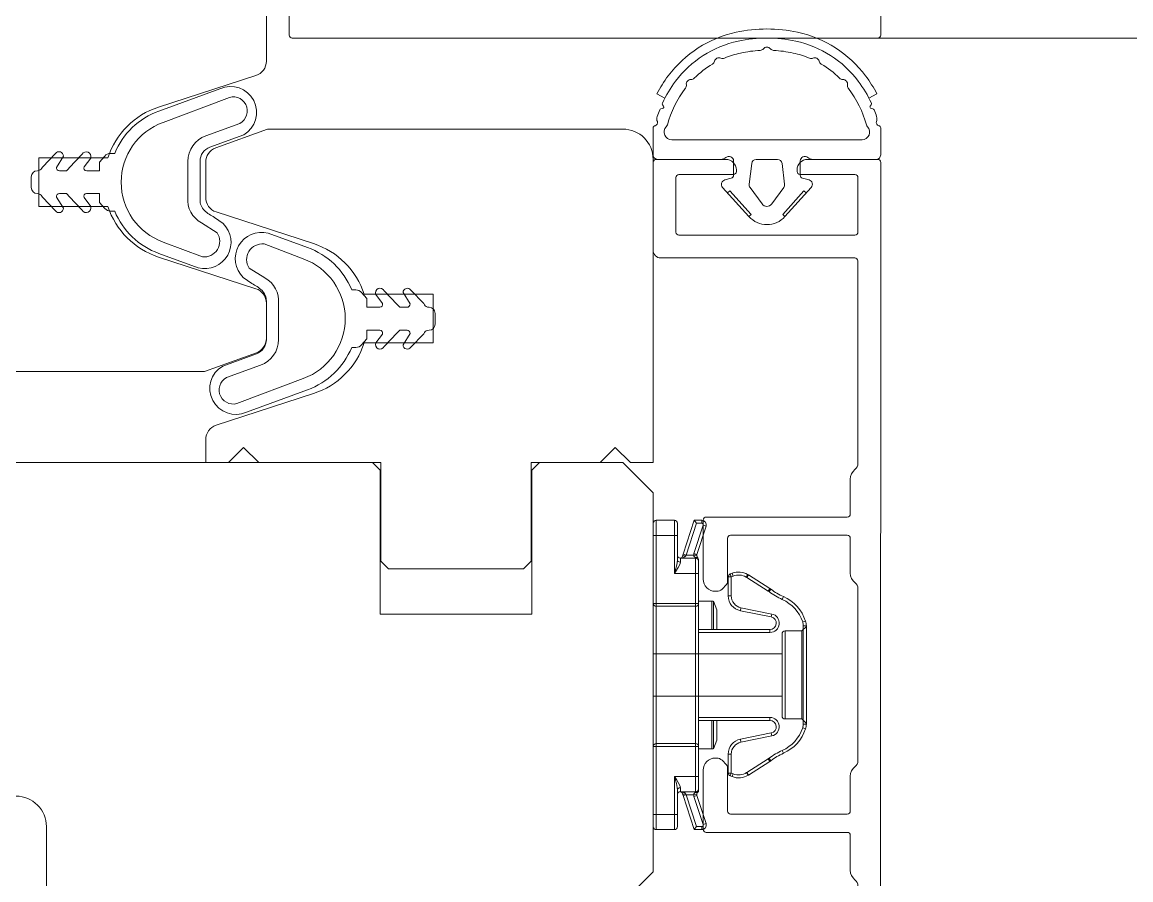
# Model space of a CAD drawing. Header units: metres. Extents: x 2.1 to 55.1, y 135.2 to 164.9.
# Drawn here: x 39.2343 to 39.3074, y 143.1252 to 143.1817 of the extents above; entities that cross this region are included whole.
import ezdxf

# ---------------------------------------------------------------- set-up
doc = ezdxf.new("R2010")
doc.units = ezdxf.units.M
doc.linetypes.add('AUSGEZOGEN', pattern=[0])
doc.layers.add('XR$1$Fenster', color=7, linetype='AUSGEZOGEN', lineweight=18)

msp = doc.modelspace()

# ---------------------------------------------------------------- linework, layer by layer
at = {"layer": 'XR$1$Fenster', "linetype": 'AUSGEZOGEN', "lineweight": 13, "transparency": 33554687}
for p, q in [((39.25041133640056, 143.179180006674), (39.25041136687284, 143.1966988022506)), ((39.2909129399808, 143.1808987317979), (39.29091295180876, 143.1876987320344)), ((39.25191294261663, 143.1824987998482), (39.25191293983358, 143.1808987996347)), ((39.2521129394857, 143.1806987992869), (39.29071293963293, 143.1806987321458)), ((39.29071293963293, 143.1806987321458), (40.68311228107044, 143.1806991922502)), ((39.2433044427495, 143.1761443084971), (39.24972035174068, 143.1782289513596)), ((39.24735222536941, 143.1773538423939), (39.24332616239059, 143.175888483239)), ((39.27668641869172, 143.1767348359393), (39.27615369593754, 143.177010891128)), ((39.29066888636171, 143.1770108658802), (39.29013616264721, 143.1767348125448)), ((39.24780791830967, 143.1767226746032), (39.24359977719762, 143.1751367286664)), ((39.27653438438395, 143.1760532519184), (39.27642355887428, 143.1760398245052)), ((39.27660231642178, 143.1762125793744), (39.27653527518602, 143.1763018433746)), ((39.29022026310032, 143.1762125556873), (39.2902873046466, 143.1763018194542)), ((39.29028819458387, 143.176053227995), (39.29039902004683, 143.1760398001962)), ((39.24642062413366, 143.1742610524373), (39.24865836465202, 143.17507551897)), ((39.25048962707069, 143.1746987350446), (39.24706930641234, 143.1734538468708)), ((39.27391132872099, 143.1746986943048), (39.25048962707069, 143.1746987350446)), ((39.2759112870953, 143.1747724798844), (39.27591128400996, 143.1729986908426)), ((39.29091128433163, 143.1729986647515), (39.29091128741697, 143.1747724537934)), ((39.24669423894072, 143.1735092978647), (39.24891754736966, 143.1743185115749)), ((39.27713642291166, 143.1739986887116), (39.28968614890874, 143.1739986668825)), ((39.23541131973499, 143.1695988283417), (39.23541132530109, 143.1727988283417)), ((39.23541132530109, 143.1727988283417), (39.23996359855034, 143.1727988204235)), ((39.2365089091554, 143.1730791551297), (39.23565447032881, 143.1721912147217)), ((39.23656467822403, 143.1721718575077), (39.23702729253137, 143.1729156719223)), ((39.23826596758058, 143.1730325438733), (39.23741534596008, 143.1721351954837)), ((39.23838897404274, 143.1722042113891), (39.23882729211923, 143.1727886737295)), ((39.23941132482274, 143.1725238088841), (39.23941132382256, 143.1719487963841)), ((39.23975419053897, 143.1729181116443), (39.23941132482274, 143.1725238088841)), ((39.24041132580761, 143.1730900252051), (39.24013149713065, 143.1730900256919)), ((39.24523369017034, 143.1701953889757), (39.24523625744955, 143.1725696077799)), ((39.24603625303381, 143.1700309629318), (39.24603625744955, 143.1725696063884)), ((39.24641132492117, 143.1725141553945), (39.24641132086102, 143.1701799465617)), ((39.27591128316181, 143.1724986907808), (39.27591127307288, 143.1666986908432)), ((39.2759112904541, 143.152698690826), (39.27591132524218, 143.172698690826)), ((39.28070243170075, 143.1726986824857), (39.27611128350802, 143.1726986904329)), ((39.28038213338674, 143.172698683066), (39.27621128348812, 143.1726986903208)), ((39.28121128347503, 143.1725986816238), (39.28121128182861, 143.1716521470213)), ((39.28241351934812, 143.1724352403356), (39.28224408989889, 143.1710553680484)), ((39.28271128365184, 143.1726986790147), (39.28411128364689, 143.1726986765795)), ((39.284578471683, 143.1710553639885), (39.28440904703416, 143.1724352368646)), ((39.28561128182869, 143.1716521393679), (39.28561128347582, 143.1725986739704)), ((39.29071128383332, 143.1726986650993), (39.28610243170665, 143.1726986731162)), ((39.28644043391199, 143.1726986725282), (39.2906112838098, 143.1726986652733)), ((39.29091111580684, 143.0760986646039), (39.29091128348544, 143.1724986647514)), ((39.23541472972182, 143.1719652840387), (39.23531132382265, 143.1719488535157)), ((39.23723091599958, 143.1719488501767), (39.23676335021985, 143.17194885099)), ((39.23941132382256, 143.1719487963841), (39.23856334255809, 143.1719487978591)), ((39.27761128177044, 143.1716986878857), (39.28120242996725, 143.1716986816393)), ((39.28140243031511, 143.1718986812914), (39.28140243048905, 143.1719986812681)), ((39.28540243048904, 143.1719986743338), (39.28540243031508, 143.1718986743338)), ((39.28560242996718, 143.1716986739859), (39.28921128206039, 143.1716986677072)), ((39.23491132251805, 143.1711988292114), (39.23491132189392, 143.1708400097719)), ((39.23491132312689, 143.1715488542114), (39.23491132251805, 143.1711988292114)), ((39.27741127516099, 143.1678986882339), (39.27741128142257, 143.1714986882336)), ((39.28106304530161, 143.1714589621139), (39.28063363557892, 143.1713439029261)), ((39.28575951768357, 143.1714589539449), (39.28618892700599, 143.1713438932632)), ((39.28941128171252, 143.1714986673593), (39.28941127545048, 143.1678986673593)), ((39.23531132119815, 143.1704400090761), (39.23541472704017, 143.1704235781933)), ((39.23565446686119, 143.1701976466763), (39.2365089025988, 143.1693097032959)), ((39.23702728654348, 143.1694731847), (39.23656467482375, 143.1702170007239)), ((39.23676334759535, 143.1704400065504), (39.2372309133751, 143.1704400057372)), ((39.23741534268733, 143.1702536597885), (39.23826596118612, 143.1693563084398)), ((39.23882728657314, 143.1696001766308), (39.2383889705299, 143.1701846404961)), ((39.23857119131301, 143.1704400534059), (39.23941132119823, 143.1704400519446)), ((39.23941132119823, 143.1704400519446), (39.23941132019805, 143.1698650394446)), ((39.28048835729975, 143.1708533636968), (39.28222235367968, 143.1689279506164)), ((39.28082295954371, 143.170481824549), (39.28097157520283, 143.1706156654466)), ((39.28097157520283, 143.1706156654466), (39.28237096933879, 143.169061791514)), ((39.28308833543854, 143.169762653462), (39.28229964604526, 143.1708417884761)), ((39.28373422164549, 143.1697626523385), (39.28452291479359, 143.1708417846095)), ((39.2858509848487, 143.1706156569593), (39.28445158530711, 143.1690617878949)), ((39.28633420357868, 143.1708533535285), (39.2846002005006, 143.1689279464804)), ((39.2859996000422, 143.1704818155447), (39.28585098484869, 143.1706156569593)), ((39.23996359298425, 143.1695988204235), (39.23541131973499, 143.1695988283417)), ((39.23941132019805, 143.1698650394446), (39.23976183169978, 143.1694619410387)), ((39.2401391376934, 143.1692900256786), (39.24041131919787, 143.1692900252052)), ((39.24755647012171, 143.1684723810886), (39.24699536420278, 143.1688742252407)), ((39.24710230221237, 143.1692288888435), (39.25351820395144, 143.1671442236614)), ((39.28222235367968, 143.1689279506164), (39.28237096933879, 143.169061791514)), ((39.2846002005006, 143.1689279464804), (39.28445158530711, 143.1690617878949)), ((39.24717119785338, 143.1678620289945), (39.24613538046429, 143.1685039406898)), ((39.25312009012875, 143.1668894280988), (39.25052711836722, 143.167833197746)), ((39.28921127510259, 143.1676986677072), (39.2776112748131, 143.1676986878861)), ((39.24359976346779, 143.1672433106518), (39.24619135147302, 143.1662655540602)), ((39.25284769873362, 143.1661410429418), (39.25025611072842, 143.1671187995334)), ((39.24972032728413, 143.1641686555455), (39.24330442554508, 143.1662533207277)), ((39.24332737207266, 143.1664949254948), (39.24592034383419, 143.1655511558476)), ((39.27641127220314, 143.1661986899734), (39.28920242052847, 143.1661986677239)), ((39.28940242018057, 143.1659986673758), (39.28941124889186, 143.1526359789124)), ((39.24927626434804, 143.1655223245991), (39.25031208173714, 143.1648804129038)), ((39.24889099207972, 143.164911972505), (39.24945209799863, 143.1645101283529)), ((39.25630832450801, 143.164094327915), (39.25603614300354, 143.1640943283885)), ((39.25703614200336, 143.1635193141491), (39.25668563050164, 143.1639224125549)), ((39.25685903651225, 143.1637987239656), (39.26141130976151, 143.1637987160474)), ((39.25762017562827, 143.1637841769627), (39.25805849167152, 143.1631997130975)), ((39.25903211951409, 143.163130693805), (39.25818150101529, 143.1640280451538)), ((39.25942017565793, 143.1639111688936), (39.25988278737766, 143.1631673528697)), ((39.26079299534022, 143.1631867069173), (39.25993855960261, 143.1640746502977)), ((39.26141130976151, 143.1637987160474), (39.26141130419541, 143.1605987160474)), ((39.25041120916759, 143.1633533906618), (39.25041120475187, 143.1608147472052)), ((39.25041130457535, 143.1608833889946), (39.25041130863548, 143.1632175978273)), ((39.25121377203107, 143.163188964618), (39.25121120475186, 143.1608147458137)), ((39.25703614100318, 143.162944301649), (39.25703614200336, 143.1635193141491)), ((39.25787627088842, 143.1629443001877), (39.25703614100318, 143.162944301649)), ((39.25968411460606, 143.1629443470432), (39.25921654882633, 143.1629443478565)), ((39.26113614100326, 143.1629443445175), (39.26103273516124, 143.1629607754003)), ((39.26153613907452, 143.1618354993822), (39.26153613968336, 143.1621855243822)), ((39.26153613968336, 143.1621855243822), (39.26153614030749, 143.1625443438217)), ((39.25703613737868, 143.1608605447095), (39.25703613837886, 143.1614355572095)), ((39.25703613837886, 143.1614355572095), (39.25788411964332, 143.1614355557345)), ((39.25921654620183, 143.1614355034169), (39.25968411198158, 143.1614355026036)), ((39.26103273247959, 143.1614190695549), (39.26113613837877, 143.161435500078)), ((39.25669327166244, 143.1604662419493), (39.25703613737868, 143.1608605447095)), ((39.25805848815867, 143.1611801422044), (39.25762017008218, 143.1605956798641)), ((39.25818149462084, 143.1603518097203), (39.25903211624133, 143.1612491581099)), ((39.25988278397737, 143.1612124960859), (39.25942016967005, 143.1604686816714)), ((39.25993855304601, 143.1603051984639), (39.2607929918726, 143.1611931388719)), ((39.2560361363938, 143.1602943283885), (39.25631596507077, 143.1602943279017)), ((39.26141130419541, 143.1605987160474), (39.25685903094616, 143.1605987239656)), ((39.24633300242582, 143.1586988093445), (39.24975332308416, 143.1599436975183)), ((39.24975322326069, 143.1598750557289), (39.24752991483174, 143.1590658420187)), ((39.22291130077551, 143.1586988500843), (39.24633300242582, 143.1586988093445)), ((39.25002683806775, 143.1591233011563), (39.24778909754939, 143.1583088346236)), ((39.24863954389176, 143.1566616789904), (39.25284768500379, 143.1582476249272)), ((39.25351818674701, 143.1572532358919), (39.24710227775584, 143.1551685930295)), ((39.249095236832, 143.1560305111997), (39.25312129981084, 143.1574958703546)), ((39.24641129309594, 143.1542175377151), (39.24641129045414, 143.1526987421384)), ((39.24791129045413, 143.1526987395293), (39.24891129219353, 143.1536987377899)), ((39.24891129219353, 143.1536987377899), (39.24991129045413, 143.1526987360505)), ((39.27241129045409, 143.1526986969139), (39.2734112921935, 143.1536986951745)), ((39.2734112921935, 143.1536986951745), (39.2744112904541, 143.1526986934351)), ((39.25741129045413, 143.1526987230091), (39.21791129079301, 143.1526987918062)), ((39.24641129045414, 143.1526987421384), (39.24791129045413, 143.1526987395293)), ((39.24991129045413, 143.1526987360505), (39.25796129045411, 143.1526987220483)), ((39.25791128958441, 143.1521987221394), (39.25741129045413, 143.1526987230091)), ((39.25796129045411, 143.1526987220483), (39.25796127914799, 143.1461987220483)), ((39.26786127914799, 143.1461987048282), (39.26786129045411, 143.1526987048282)), ((39.26786129045411, 143.1526987048282), (39.27241129045409, 143.1526986969139)), ((39.26841129045411, 143.1526987038756), (39.2679112895844, 143.1521987047453)), ((39.2739112905693, 143.152698694281), (39.26841129045411, 143.1526987038756)), ((39.27591128709049, 143.150698690792), (39.2739112905693, 143.152698694281)), ((39.2744112904541, 143.1526986934351), (39.2759112904541, 143.152698690826)), ((39.25791127306007, 143.1426987221394), (39.25791128958441, 143.1521987221394)), ((39.2679112895844, 143.1521987047453), (39.26791127306007, 143.1426987047454)), ((39.28891124711429, 143.1516112847032), (39.28891124312434, 143.1493112847032)), ((39.27591124360539, 143.1256986907348), (39.27591128709049, 143.150698690792)), ((39.2887112427774, 143.1491112850501), (39.27941123865637, 143.1491113012223)), ((39.27591124138473, 143.1478946473208), (39.27591124277997, 143.1486946473208)), ((39.27611124312877, 143.148894646972), (39.27611124138473, 143.147894646972)), ((39.27731124312877, 143.1488946448791), (39.27611124312877, 143.148894646972)), ((39.27731124138473, 143.1478946448791), (39.27731124312877, 143.1488946448791)), ((39.27751124277998, 143.1486946445303), (39.27751124138472, 143.1478946445303)), ((39.27862427238887, 143.1488946425891), (39.2778963970911, 143.1466564974903)), ((39.27808659195752, 143.1465946435269), (39.27876954019851, 143.1486946423358)), ((39.27920634003877, 143.1485637147581), (39.2786019529504, 143.1467052837827)), ((39.27911124312877, 143.1488946417398), (39.27862427238887, 143.1488946425891)), ((39.27862427238887, 143.1488946425891), (39.27876954019851, 143.1486946423358)), ((39.27876954019851, 143.1486946423358), (39.27911124277997, 143.1486946417398)), ((39.27879214781682, 143.1466434298193), (39.27939653490519, 143.1485018607947)), ((39.27911124312877, 143.1488946417398), (39.27911124277997, 143.1486946417398)), ((39.27939653490519, 143.1485018607947), (39.27920634003877, 143.1485637147581)), ((39.27921123830858, 143.1489113015704), (39.27921123152142, 143.1450113015922)), ((39.27591124138473, 143.1478946473208), (39.27591123355683, 143.1434063277463)), ((39.27611124138473, 143.147894646972), (39.27591124138473, 143.1478946473208)), ((39.27611123355683, 143.1434063273975), (39.27611124138473, 143.147894646972)), ((39.27611124138473, 143.147894646972), (39.27731124138473, 143.1478946448791)), ((39.27731123702458, 143.1453946448791), (39.27731124138473, 143.1478946448791)), ((39.27731124138473, 143.1478946448791), (39.27751124138472, 143.1478946445303)), ((39.27751123858452, 143.1462890717213), (39.27751124138472, 143.1478946445303)), ((39.28081123114269, 143.1447941415142), (39.28081123622571, 143.1477112988017)), ((39.28101123657453, 143.1479112984529), (39.28871124069011, 143.1479112850371)), ((39.2889112403413, 143.1477112846883), (39.28891123632998, 143.1454112846883)), ((39.25796127914799, 143.1461987220483), (39.2584612782783, 143.1456987211786)), ((39.26736127827827, 143.1456987056979), (39.26786127914799, 143.1461987048282)), ((39.27748999791316, 143.1460880419598), (39.27744119235748, 143.1458648258352)), ((39.27751123858452, 143.1462890717213), (39.27748999791316, 143.1460880419598)), ((39.27766875739084, 143.1459724754159), (39.27771123832453, 143.146140000174)), ((39.27771123876864, 143.1463946441815), (39.27771123832453, 143.146140000174)), ((39.27871123876864, 143.1463946424374), (39.27771123876864, 143.1463946441815)), ((39.2778963970911, 143.1466564974903), (39.27785616582542, 143.146532790297)), ((39.2778963970911, 143.1466564974903), (39.27808659195752, 143.1465946435269)), ((39.27804636079971, 143.1465327899653), (39.27808659195752, 143.1465946435269)), ((39.27858255616698, 143.1465946426619), (39.27808659195752, 143.1465946435269)), ((39.27878244942509, 143.1465881092589), (39.27858255616698, 143.1465946426619)), ((39.27858255616698, 143.1465946426619), (39.27858441887895, 143.1465677585283)), ((39.27858441887895, 143.1465677585283), (39.27860159353494, 143.1465268108002)), ((39.27860159353494, 143.1465268108002), (39.27864214299712, 143.1464829141013)), ((39.27879214781682, 143.1466434298193), (39.2786019529504, 143.1467052837827)), ((39.27864214299712, 143.1464829141013), (39.27871123884957, 143.1464410525537)), ((39.27871123702457, 143.1453946424374), (39.27871123876864, 143.1463946424374)), ((39.27871123884957, 143.1464410525537), (39.27871123876864, 143.1463946424374)), ((39.27871225738812, 143.1464412395021), (39.2787652160802, 143.1464460090614)), ((39.2787652160802, 143.1464460090614), (39.27880869367225, 143.1464418317797)), ((39.27878338075764, 143.1465612251269), (39.27878244942509, 143.1465881092589)), ((39.27879196804993, 143.1465202774138), (39.27878338075764, 143.1465612251269)), ((39.27881224274275, 143.1464763807502), (39.27879196804993, 143.1465202774138)), ((39.27880869367225, 143.1464418317797), (39.27885680737546, 143.1464246112255)), ((39.27884679063246, 143.1464345192629), (39.27881224274275, 143.1464763807502)), ((39.27885680737546, 143.1464246112255), (39.2788890898951, 143.1463789444185)), ((39.2788890898951, 143.1463789444185), (39.27890544753395, 143.1463352421935)), ((39.27890544753395, 143.1463352421935), (39.27891123327936, 143.1462889190048)), ((39.27891123841982, 143.1461946420886), (39.27891123702459, 143.1453946420886)), ((39.27891123841982, 143.1461946420886), (39.27891123858171, 143.1462874623211)), ((39.2584612782783, 143.1456987211786), (39.26736127827827, 143.1456987056979)), ((39.27738454665421, 143.1456516291198), (39.27731123702458, 143.1453946448791)), ((39.27731123702458, 143.1453946448791), (39.27745785576095, 143.1456087982639)), ((39.27731123702458, 143.1453946448791), (39.27871123702457, 143.1453946424374)), ((39.27744119235748, 143.1458648258352), (39.27738454665421, 143.1456516291198)), ((39.27745785576095, 143.1456087982639), (39.27757114673368, 143.1457864620781)), ((39.27757114673368, 143.1457864620781), (39.27766875739084, 143.1459724754159)), ((39.27871123702457, 143.1453946424374), (39.27871123355684, 143.1434063228629)), ((39.27891123702459, 143.1453946420886), (39.27871123702457, 143.1453946424374)), ((39.27891123355683, 143.1434063225142), (39.27891123702459, 143.1453946420886)), ((39.28112152891973, 143.1454018312535), (39.28099151735271, 143.145353474238)), ((39.28106123954834, 143.1451660207359), (39.28099151735271, 143.145353474238)), ((39.28112152891973, 143.1454018312535), (39.28119125111535, 143.1452143777514)), ((39.28112669978881, 143.1454037707975), (39.28119745615826, 143.1452167052042)), ((39.28045767699098, 143.1443577460277), (39.28075265225224, 143.1446527202601)), ((39.28086123954834, 143.1451660210847), (39.28086123735715, 143.1439096537722)), ((39.28086123954834, 143.1451660210847), (39.28106123954834, 143.1451660207359)), ((39.28106123735716, 143.1439096534234), (39.28106123954834, 143.1451660207359)), ((39.28106123954834, 143.1451660207359), (39.28119125111535, 143.1452143777514)), ((39.28213975133073, 143.1453271554486), (39.28204166577652, 143.1451528590802)), ((39.28218662463895, 143.1452990641151), (39.2820791644231, 143.1451303860133)), ((39.2820791644231, 143.1451303860133), (39.28350010090426, 143.1442251461547)), ((39.28360756112011, 143.1443938242564), (39.28218662463895, 143.1452990641151)), ((39.28001123012618, 143.144211300197), (39.28010412334498, 143.1442113000349)), ((39.28086123735715, 143.1439096537722), (39.28106123735716, 143.1439096534234)), ((39.28360756112011, 143.1443938242564), (39.28350010090426, 143.1442251461547)), ((39.28367429484759, 143.144347391684), (39.28355348788622, 143.1441880000968)), ((39.28941123454285, 143.1443865887397), (39.2894112147514, 143.1330359788929)), ((39.27591123355683, 143.1434063277463), (39.27591121712194, 143.1339829525548)), ((39.27591123355683, 143.1434063277463), (39.27611123355683, 143.1434063273975)), ((39.276111217438, 143.1341641709597), (39.2761112332408, 143.1432251086438)), ((39.2761112332408, 143.1432251086438), (39.27611123355683, 143.1434063273975)), ((39.2761112332408, 143.1432251086438), (39.27871123324078, 143.1432251041093)), ((39.27871123355684, 143.1434063228629), (39.27611123355683, 143.1434063273975)), ((39.27871123324078, 143.1432251041093), (39.27871121743799, 143.1341641664251)), ((39.27871123324078, 143.1432251041093), (39.27871123355684, 143.1434063228629)), ((39.27891123355683, 143.1434063225142), (39.27871123355684, 143.1434063228629)), ((39.27891121712194, 143.1339829473227), (39.27891123355683, 143.1434063225142)), ((39.27891123384168, 143.1435696420886), (39.27978643392387, 143.1435696405622)), ((39.27978643065374, 143.1416946262217), (39.27978643392387, 143.1435696405622)), ((39.27980476287313, 143.1435696405302), (39.27983123963747, 143.1435696404841)), ((39.27983123963747, 143.1435696404841), (39.27985789099458, 143.1435696404376)), ((39.27985789099458, 143.1435696404376), (39.27987179782716, 143.1435696404133)), ((39.27988040318595, 143.1435696403983), (39.27988039991583, 143.1416946260579)), ((39.27988040318595, 143.1435696403983), (39.27989285170112, 143.1435696403766)), ((39.28010520208623, 143.1429862093225), (39.27989285170112, 143.1435696403766)), ((39.28449957622009, 143.1438592266974), (39.28441806837171, 143.1436765891584)), ((39.26791127306007, 143.1426987047454), (39.25791127306007, 143.1426987221394)), ((39.28010519983363, 143.1416946256658), (39.28010520208623, 143.1429862093225)), ((39.2801112327645, 143.1429520072977), (39.28011123057155, 143.1416946256553)), ((39.2816618677137, 143.1429297276712), (39.28170174164239, 143.1431257125426)), ((39.2816618677137, 143.1429297276712), (39.28369396969736, 143.1425162881592)), ((39.28373384362605, 143.1427122730306), (39.28170174164239, 143.1431257125426)), ((39.28369396969736, 143.1425162881592), (39.28373384362605, 143.1427122730306)), ((39.28361123057154, 143.1416946195511), (39.27891123057155, 143.1416946277482)), ((39.28361123057154, 143.1416946195511), (39.28361123022272, 143.1414946195511)), ((39.28571123039713, 143.1415946065599), (39.28601123092032, 143.1418946060367)), ((39.28595947258867, 143.1422510043444), (39.28576982426856, 143.1421874943871)), ((39.28581123098808, 143.1419334531626), (39.28581121969063, 143.1354557677688)), ((39.28601123098808, 143.1419334528138), (39.28581123098808, 143.1419334531626)), ((39.28601121969063, 143.13545576742), (39.28601123098808, 143.1419334528138)), ((39.27891123022273, 143.1414946277482), (39.28361123022272, 143.1414946195511)), ((39.28441123004831, 143.1413946088272), (39.2844112206304, 143.1359946088272)), ((39.28461122028158, 143.1357946084784), (39.28461123039712, 143.1415946084784)), ((39.28461123039712, 143.1415946084784), (39.28571123039713, 143.1415946065599)), ((39.28571123039713, 143.1415946065599), (39.28571122028159, 143.1357946065599)), ((39.27591122778105, 143.1400946236517), (39.28441122778104, 143.1400946088272)), ((39.27591122289769, 143.1372946236517), (39.28441122289767, 143.1372946088272)), ((39.28361122045604, 143.1358946338916), (39.27891122045604, 143.1358946420886)), ((39.28361122010723, 143.1356946338916), (39.28361122045604, 143.1358946338916)), ((39.27891122010723, 143.1356946420887), (39.28361122010723, 143.1356946338916)), ((39.27978641691932, 143.1338196405622), (39.27978642018942, 143.1356946405622)), ((39.2798803894515, 143.1356946403984), (39.2798803861814, 143.1338196403983)), ((39.28010518711675, 143.13440307069), (39.28010518936931, 143.1356946400063)), ((39.28011122010724, 143.1356946399958), (39.28011121791431, 143.1344372726938)), ((39.28461122028158, 143.1357946084784), (39.28571122028159, 143.1357946065599)), ((39.28571122028159, 143.1357946065599), (39.28601121975836, 143.1354946060367)), ((39.28595945443089, 143.1351381988925), (39.28576980748284, 143.1352017129468)), ((39.28601121969063, 143.13545576742), (39.28581121969063, 143.1354557677688)), ((39.28010518711675, 143.13440307069), (39.27989283469657, 143.1338196403766)), ((39.2836940522784, 143.1348720124809), (39.28166185293951, 143.1344585605435)), ((39.28166185293951, 143.1344585605435), (39.28170172618458, 143.134262575533)), ((39.28170172618458, 143.134262575533), (39.28373392552349, 143.1346760274704)), ((39.2836940522784, 143.1348720124809), (39.28373392552349, 143.1346760274704)), ((39.27591121712194, 143.1339829525548), (39.27591120929408, 143.1294946473208)), ((39.27611121712194, 143.133982952206), (39.27591121712194, 143.1339829525548)), ((39.27611120929407, 143.129494646972), (39.27611121712194, 143.133982952206)), ((39.27871121743799, 143.1341641664251), (39.276111217438, 143.1341641709597)), ((39.27611121712194, 143.133982952206), (39.276111217438, 143.1341641709597)), ((39.27611121712194, 143.133982952206), (39.27871121712194, 143.1339829476714)), ((39.27871121712194, 143.1339829476714), (39.27871121365423, 143.1319946424374)), ((39.27871121712194, 143.1339829476714), (39.27871121743799, 143.1341641664251)), ((39.27891121712194, 143.1339829473227), (39.27871121712194, 143.1339829476714)), ((39.27891121365423, 143.1319946420887), (39.27891121712194, 143.1339829473227)), ((39.27891121683712, 143.1338196420886), (39.27978641691932, 143.1338196405622)), ((39.27983122263291, 143.1338196404841), (39.27980474586857, 143.1338196405303)), ((39.27985787399004, 143.1338196404376), (39.27983122263291, 143.1338196404841)), ((39.27987178082262, 143.1338196404133), (39.27985787399004, 143.1338196404376)), ((39.27989283469657, 143.1338196403766), (39.27988038618141, 143.1338196403983)), ((39.28449956415812, 143.1335300263032), (39.28441805723028, 143.133712664253)), ((39.28010410421152, 143.1332112999753), (39.28001121099273, 143.1332113001365)), ((39.28075263158316, 143.1327698774941), (39.28045765734807, 143.1330648527526)), ((39.28086121916489, 143.1334786372352), (39.2808612169754, 143.1322232501093)), ((39.28086121916489, 143.1334786372352), (39.28106121916488, 143.1334786368864)), ((39.2810612169754, 143.1322232497605), (39.28106121916488, 143.1334786368864)), ((39.28349752266293, 143.1331621669513), (39.28208476849014, 143.1322621467459)), ((39.28219222811762, 143.1320934682694), (39.28360498229042, 143.1329934884747)), ((39.28360498229042, 143.1329934884747), (39.28349752266293, 143.1331621669513)), ((39.28367220828566, 143.1330402940306), (39.28355130345913, 143.133199611396)), ((39.27921120960492, 143.1324113015243), (39.27921120282473, 143.128511301546)), ((39.28081120491643, 143.1297112987487), (39.28081120998164, 143.1326284560361)), ((39.2810612169754, 143.1322232497605), (39.2808612169754, 143.1322232501093)), ((39.28099146649082, 143.1320358067828), (39.2810612169754, 143.1322232497605)), ((39.28119131486906, 143.132174838285), (39.2810612169754, 143.1322232497605)), ((39.28112156438445, 143.1319873953072), (39.28119131486906, 143.132174838285)), ((39.28217348728997, 143.1320818177782), (39.28206977582801, 143.132252826353)), ((39.28219222811762, 143.1320934682694), (39.28208476849014, 143.1322621467459)), ((39.27731120929409, 143.1294946448791), (39.27731121365422, 143.1319946448791)), ((39.27871121365423, 143.1319946424374), (39.27731121365422, 143.1319946448791)), ((39.27744674041322, 143.1317970509552), (39.27731121365422, 143.1319946448791)), ((39.27731121365422, 143.1319946448791), (39.27737897679249, 143.1317575323359)), ((39.27737897679249, 143.1317575323359), (39.27744112582477, 143.1315246301499)), ((39.27744112582477, 143.1315246301499), (39.27749403754185, 143.1312775501841)), ((39.27757103895169, 143.1316029656737), (39.27744674041322, 143.1317970509552)), ((39.27767686288859, 143.1313970655946), (39.27757103895169, 143.1316029656737)), ((39.27871121191016, 143.1309946424374), (39.27871121365423, 143.1319946424374)), ((39.27891121365423, 143.1319946420887), (39.27871121365423, 143.1319946424374)), ((39.27891121365423, 143.1319946420887), (39.27891121225898, 143.1311946420886)), ((39.28099146649082, 143.1320358067828), (39.28112156438445, 143.1319873953072)), ((39.28112663312361, 143.1319854935134), (39.28119739735605, 143.1321725561323)), ((39.28891121302196, 143.1320112846837), (39.28891120903203, 143.1297112846837)), ((39.27749403754185, 143.1312775501841), (39.2775112120943, 143.1311002173393)), ((39.27751120929408, 143.1294946445303), (39.2775112120943, 143.1311002173393)), ((39.27771121235428, 143.131249288189), (39.27767686288859, 143.1313970655946)), ((39.27771121235428, 143.131249288189), (39.27771121191017, 143.1309946441815)), ((39.27771121191017, 143.1309946441815), (39.27871121191016, 143.1309946424374)), ((39.27785613848508, 143.1308564975604), (39.27789636931925, 143.1307327902269)), ((39.27789636931925, 143.1307327902269), (39.27808656440143, 143.1307946435269)), ((39.27789636931925, 143.1307327902269), (39.27862423681012, 143.1284946425891)), ((39.27808656440143, 143.1307946435269), (39.27804633345938, 143.1308564972287)), ((39.27808656440143, 143.1307946435269), (39.27858252861088, 143.1307946426619)), ((39.27876950531738, 143.1286946423358), (39.27808656440143, 143.1307946435269)), ((39.27858439355499, 143.130821537239), (39.27858252861088, 143.1307946426619)), ((39.27858252861088, 143.1307946426619), (39.2787824218918, 143.1308011753677)), ((39.27860158383181, 143.1308625018057), (39.27858439355499, 143.130821537239)), ((39.27863819639053, 143.1309031341269), (39.27860158383181, 143.1308625018057)), ((39.27860192500837, 143.1306840014734), (39.27879212009054, 143.1307458547734)), ((39.27868019211052, 143.1309322494984), (39.27863819639053, 143.1309031341269)), ((39.27871121182923, 143.1309482323212), (39.27868019211052, 143.1309322494984)), ((39.27871121191016, 143.1309946424374), (39.27871121182923, 143.1309482323212)), ((39.27876519024154, 143.1309432756312), (39.2787122304159, 143.1309480453604)), ((39.27880866684188, 143.1309474527934), (39.27876519024154, 143.1309432756312)), ((39.2787824218918, 143.1308011753677), (39.27878335438731, 143.1308280699464)), ((39.27878335438731, 143.1308280699464), (39.27879194956144, 143.1308690345281)), ((39.27879194956144, 143.1308690345281), (39.27881025587622, 143.1309096668812)), ((39.2793965006965, 143.1288874216898), (39.27879212009054, 143.1307458547734)), ((39.27885678041245, 143.1309646731416), (39.27880866684188, 143.1309474527934)), ((39.27881025587622, 143.1309096668812), (39.27883125376162, 143.1309387822893)), ((39.27883125376162, 143.1309387822893), (39.27884676363482, 143.1309547651391)), ((39.27884676363491, 143.1309547651392), (39.27885678041245, 143.1309646731416)), ((39.2788910718964, 143.1310143553393), (39.27885678041245, 143.1309646731416)), ((39.27890870825699, 143.1310702743552), (39.2788910718964, 143.1310143553393)), ((39.27891120678967, 143.1311003651725), (39.27890870825699, 143.1310702743552)), ((39.27891121209709, 143.1311018218562), (39.27891121225898, 143.1311946420886)), ((39.27860192500837, 143.1306840014734), (39.27920630561432, 143.1288255683898)), ((39.27591120789884, 143.1286946473208), (39.27591120929408, 143.1294946473208)), ((39.27611120929407, 143.129494646972), (39.27591120929408, 143.1294946473208)), ((39.27611120929407, 143.129494646972), (39.27611120755003, 143.128494646972)), ((39.27731120929409, 143.1294946448791), (39.27611120929407, 143.129494646972)), ((39.27731120755003, 143.1284946448791), (39.27731120929409, 143.1294946448791)), ((39.27731120929409, 143.1294946448791), (39.27751120929408, 143.1294946445303)), ((39.27751120929408, 143.1294946445303), (39.27751120789883, 143.1286946445303)), ((39.28871120868509, 143.1295112850306), (39.28101120456949, 143.1295112984018)), ((39.23591124888524, 143.1286987604132), (39.23591117217466, 143.0846987604133)), ((39.27862423681012, 143.1284946425891), (39.27876950531738, 143.1286946423358)), ((39.27911120789884, 143.1286946417398), (39.27876950531738, 143.1286946423358)), ((39.27911120755003, 143.1284946417398), (39.27911120789884, 143.1286946417398)), ((39.2793965006965, 143.1288874216898), (39.27920630561432, 143.1288255683898)), ((39.27611120755003, 143.128494646972), (39.27731120755003, 143.1284946448791)), ((39.27862423681012, 143.1284946425891), (39.27911120755003, 143.1284946417398)), ((39.27941120247675, 143.1283113011984), (39.28871120659779, 143.1283112850176)), ((39.28891120624898, 143.1281112846688), (39.28891120223765, 143.1258112846688)), ((39.27491124186598, 143.124698692476), (39.27591124360539, 143.1256986907348))]:
    msp.add_line(p, q, dxfattribs=at)
for centre, radius, start, end in [((39.28341128190957, 143.1716986777971), 0.009599999999999996, 77.81077714318164, 102.189023535796), ((39.25211293983359, 143.1808987992868), 0.0002000000000003581, 179.9999003392274, 269.9999003392274), ((39.28298900682217, 143.1736535905191), 0.007600000000000028, 102.189023535779, 143.1665890219186), ((39.28298900682217, 143.1736535905191), 0.007000000000000028, 102.1890235357803, 143.1665890218038), ((39.28341128190957, 143.1716986777971), 0.008999999999999996, 77.81077714318491, 102.1890235357981), ((39.28383356379771, 143.17365358905), 0.007000000000000028, 36.83321165721529, 77.81077714318607), ((39.28383356379771, 143.17365358905), 0.007600000000000028, 36.83321165707413, 77.81077714318185), ((39.29071293998081, 143.1808987321458), 0.0001999999999961801, 269.9999003371918, 359.9999003392274), ((39.28298900682217, 143.1736535905191), 0.006200000000000028, 102.1890235358155, 112.5601084660835), ((39.28341128190957, 143.1716986777971), 0.008199999999999995, 93.08833371636594, 102.1890235358198), ((39.28295334020412, 143.1801863329146), 0.0003, 273.0883337150186, 319.7524109802974), ((39.28341129599874, 143.1797986777971), 0.0003, 40.24738969769701, 139.7524109811741), ((39.28386925314194, 143.1801863313215), 0.0003, 220.247389697697, 266.9114669630932), ((39.28341128190957, 143.1716986777971), 0.008199999999999995, 77.81077714317824, 86.91146696262331), ((39.28383356379771, 143.17365358905), 0.006200000000000028, 67.36063558247015, 77.8107771431774), ((39.24941133640058, 143.1791800084133), 0.0009999999999993037, 287.9999003391395, 359.9999003392274), ((39.28298900682217, 143.1736535905191), 0.006200000000000028, 120.7003510817221, 134.7618953409105), ((39.27967044360881, 143.1792426099499), 0.0003, 300.7003510802988, 346.8872896232537), ((39.28025479900687, 143.1791064895299), 0.0003, 66.37316992697261, 166.887289617967), ((39.28049526586489, 143.1796561946237), 0.0003, 246.3731699247971, 292.5601084673864), ((39.28633560563257, 143.1796527378777), 0.0003, 247.3606355833999, 292.3084917632491), ((39.28656336160055, 143.1790976457961), 0.0003, 14.43065005019707, 112.3084917599332), ((39.28714443159294, 143.1792471705898), 0.0003, 194.4306500449402, 239.3785062264748), ((39.28383356379771, 143.17365358905), 0.006200000000000028, 45.23790533803223, 59.37850622778608), ((39.24805427083939, 143.1757946035051), 0.001709998173743591, 300.3207726268815, 114.2395998011397), ((39.28378938874742, 143.1730541000906), 0.008599999999999821, 143.1665890219228, 152.6069569671512), ((39.28378938874742, 143.1730541000906), 0.007999999999999823, 143.1665890218532, 155.2469269029186), ((39.27780456498425, 143.1775742489879), 0.0003, 322.9021379554763, 9.089076494934751), ((39.27839703134935, 143.1776690308756), 0.0003, 88.57495680233092, 189.0890765005091), ((39.27841195282831, 143.1782688453048), 0.0003, 268.5749568009743, 314.7618953443142), ((39.28841063384716, 143.178268827913), 0.0003, 225.2379053330806, 271.4248438782831), ((39.28842555323949, 143.1776690134319), 0.0003, 350.9107241829079, 91.42484387814812), ((39.28901801927484, 143.1775742294832), 0.0003, 170.9107241831223, 217.097662724117), ((39.28303317978698, 143.173054101406), 0.007999999999999823, 24.75287377592476, 36.83321165713091), ((39.28303317978698, 143.173054101406), 0.008599999999999821, 27.39284371169708, 36.83321165704043), ((39.2482251277966, 143.1758949592246), 0.0009269177438596008, 297.8653423301056, 116.7503637887717), ((39.28378938874742, 143.1730541000906), 0.007199999999999823, 143.1665890218442, 164.5302496042689), ((39.28298900682217, 143.1736535905191), 0.006200000000000028, 142.9021379564772, 143.1665890217869), ((39.28383356379771, 143.17365358905), 0.006200000000000028, 36.83321165695549, 37.09766272260677), ((39.28303317978698, 143.173054101406), 0.007199999999999823, 15.4695510746534, 36.83321165689781), ((39.24491132251804, 143.1711988118173), 0.005200000000000377, 107.9999003395742, 162.0796872001408), ((39.27643558673018, 143.1759405504871), 0.0001, 96.90817927017383, 158.5694316352074), ((39.27661523507975, 143.1763618968124), 0.0001, 155.2469269092808, 216.9081792697585), ((39.27652235652806, 143.1761525259366), 0.0001, 276.9081792701738, 36.90817926975853), ((39.29030022278513, 143.1761525019713), 0.0001, 143.09162141028, 263.0916214069103), ((39.29020734496179, 143.1763618731702), 0.0001, 323.0916214078351, 24.75287377669931), ((39.29038699184559, 143.1759405262199), 0.0001, 21.43036903881973, 83.09162140495155), ((39.24503625493469, 143.1711900171605), 0.005000000000000067, 109.9999003394211, 157.6662176816112), ((39.276654553005, 143.1753658351379), 0.0005, 162.0473249142823, 200.8128960890589), ((39.28378938874742, 143.1730541000906), 0.007999999999999823, 158.5694316408246, 162.0473249128327), ((39.28303317978698, 143.173054101406), 0.007999999999999823, 17.95247576599486, 21.43036903802192), ((39.29016802357145, 143.1753658116325), 0.0005, 339.1869045906409, 17.95247576833428), ((39.24503625493469, 143.1711900171605), 0.004199999999999671, 109.9999003394479, 249.9999003394), ((39.2739113252422, 143.1726986943048), 0.002, 359.9999003400416, 89.99990033943095), ((39.27606128709529, 143.1747724796235), 0.0001499999999996362, 100.0464200485106, 179.9999003392274), ((39.27600023099712, 143.1751171129836), 0.0002, 280.0464200454488, 20.81289609239258), ((39.27713642378137, 143.1744986887116), 0.0005, 135.9844092154613, 269.9999003392274), ((39.27656110318149, 143.1750545719793), 0.0003, 315.9844092133341, 344.5302496060195), ((39.28968614977843, 143.1744986668825), 0.0005, 269.9999003392274, 44.01539146377824), ((39.29026147231211, 143.1750545481489), 0.0003, 195.4695510757501, 224.0153914651775), ((39.29082234471405, 143.175117087202), 0.0002, 159.186904590207, 259.9533806307568), ((39.29076128741697, 143.1747724540543), 0.0001499999999996362, 359.9999003392274, 79.95338063209302), ((39.24703625744955, 143.172569604649), 0.001800000000000134, 109.9999003391304, 179.9999003392274), ((39.24703625744955, 143.172569604649), 0.001799999999999926, 109.9999003391304, 179.9999003392274), ((39.23674381664264, 143.1729204115748), 0.0002835155089151014, 359.0421168279183, 145.9503318940703), ((39.23854041490105, 143.1728963036337), 0.000306402895856914, 339.4350344669306, 153.5994294262757), ((39.24703625744955, 143.172569604649), 0.0009999999999996305, 109.9999003395674, 179.9999003392274), ((39.24741132492117, 143.172514153655), 0.001000000000000631, 109.9999003390104, 179.9999003408558), ((39.24013149626095, 143.1725900256919), 0.0005, 89.99990034004162, 138.9914301751506), ((39.27611128316182, 143.1724986904329), 0.0001999999999979991, 89.99990082165394, 179.9999003392274), ((39.27621128400996, 143.1729986903208), 0.0003, 179.9999003337992, 269.9999003392274), ((39.28038213425645, 143.173198683066), 0.0005, 269.9999003392274, 311.4095224494669), ((39.28070243048905, 143.1719986824857), 0.0007000000000043656, 359.9999003438801, 89.99990082136314), ((39.28091128347503, 143.1725986821455), 0.0003, 359.9999003392274, 131.409522449563), ((39.28271128313002, 143.1723986790146), 0.0003, 89.99990033922741, 172.9999003367382), ((39.28411128312508, 143.1723986765795), 0.0003, 6.999900337944518, 89.99990033787036), ((39.28610243048903, 143.1719986731162), 0.0006999999999989086, 89.99990033631946, 179.9999003369011), ((39.28591128347583, 143.1725986734486), 0.0003, 48.59027822529079, 179.9999003392274), ((39.28644043478169, 143.1731986725281), 0.0005, 228.590278229588, 269.9999003392274), ((39.29061128433164, 143.1729986652733), 0.0003, 269.9999003392274, 359.9999003392274), ((39.29071128348544, 143.1724986650993), 0.0001999999999970896, 359.9999003473696, 89.99990033719186), ((39.23531132312689, 143.1715488535156), 0.0003999999999996362, 89.9999003392274, 179.9999003392274), ((39.23532002710701, 143.1723059379836), 0.0003535727583471854, 285.5360583837224, 341.0666159079387), ((39.23676335056772, 143.17214885099), 0.0001999999999998181, 173.3944952870576, 269.999900341263), ((39.23625284348977, 143.1731013093916), 0.001511551546077638, 310.3206995363982, 320.2712509302321), ((39.23855496650609, 143.1721303062759), 0.0001817015785267905, 155.9998539480825, 272.6421485494961), ((39.23855496650609, 143.1721303062759), 0.0001817015785264681, 155.9998539480825, 272.6421485494961), ((39.27761128142258, 143.1714986878857), 0.0002000000000002728, 89.99990034329852, 179.9999003392274), ((39.28101128182863, 143.1716521473692), 0.0002, 284.9999003369753, 359.9999003392274), ((39.28120243031513, 143.1718986816392), 0.0001999999999989086, 269.9999003432985, 359.9999003473696), ((39.28560243031508, 143.1718986739859), 0.0002000000000007276, 179.9999003392274, 269.9999003371918), ((39.28581128182864, 143.1716521390201), 0.0002, 179.9999003392274, 254.9999003361067), ((39.28921128171252, 143.1714986677072), 0.0002000000000007276, 359.9999003392274, 89.99990033719186), ((39.28071128078842, 143.1710541250431), 0.0003, 104.9999003383332, 222.0056964561913), ((39.2825418536808, 143.1710188067274), 0.0003, 172.9999003419606, 216.1613255440647), ((39.28428070777393, 143.1710188037034), 0.0003, 323.8384751234715, 6.999900337944518), ((39.28611128078843, 143.1710541156503), 0.0003, 317.9941042263173, 74.99990034022736), ((39.23531132189392, 143.1708400090761), 0.0003999999999996646, 179.9999003392274, 269.9999003392274), ((39.23532002324029, 143.1700829245778), 0.0003535727583467309, 18.93318477042788, 74.46374229664782), ((39.23676334724747, 143.1702400065504), 0.0002000000000000644, 89.99990033922741, 186.6053053953977), ((39.2362528368561, 143.1692875499248), 0.001511551546077586, 39.72854974870893, 49.67910114182908), ((39.23855496325032, 143.1702585450318), 0.0001817015785264466, 88.6358588355602, 203.9999467187668), ((39.23857119218273, 143.1709400534058), 0.0005, 268.6358588333161, 269.9999003375989), ((39.24697678348871, 143.1700385464517), 0.001750135392992332, 174.8584051752497, 241.2646532382437), ((39.23674381063827, 143.1694684460336), 0.0002835155089149793, 214.0494687835236, 0.9576838531266588), ((39.23854040898054, 143.1694925477246), 0.0003064028958570934, 206.4003712581553, 20.56476620569172), ((39.24013913856312, 143.1697900256786), 0.0005000000000001225, 221.0083705037829, 269.9999003392274), ((39.24491132251804, 143.1711988118173), 0.005199999999999943, 197.9201134785869, 251.9999003394973), ((39.24703625303382, 143.1700309611924), 0.001000000000001024, 179.9999003408558, 224.6058119698397), ((39.24741132086102, 143.1701799448223), 0.001000000000000284, 179.9999003408558, 251.9999003396462), ((39.28341127895258, 143.1699986777971), 0.0004000000000000001, 216.1613255408725, 323.8384751247673), ((39.24501856675836, 143.1711779736366), 0.004979064105163114, 202.2827363591799, 250.1437685911944), ((39.24849086585311, 143.1718049265794), 0.003290218157324042, 228.8153747988001, 242.9653259505973), ((39.28341127895258, 143.1699986777971), 0.0016, 222.0056964558759, 317.9941042236828), ((39.24635241261199, 143.1672279570454), 0.001731573182382803, 255.5506631194479, 45.94451293237813), ((39.24630116066118, 143.1672970888507), 0.001037363042455718, 263.9236197024123, 32.99682163477514), ((39.25009504958945, 143.1661563965481), 0.001731573182382803, 75.55066311967555, 225.9445129322092), ((39.27761127516099, 143.1678986878861), 0.0002000000000007276, 179.9999003473696, 269.9999003351563), ((39.28921127545046, 143.1678986677072), 0.0002000000000007276, 269.9999003371918, 359.9999003392274), ((39.25014630154025, 143.1660872647429), 0.001037363042455718, 83.92361970202201, 212.9968216349889), ((39.25142889544307, 143.162206379957), 0.004979064105163114, 22.28273635921096, 70.14376859127128), ((39.25191130697848, 143.1621987325717), 0.005199999999999951, 17.92011347858694, 71.99990033942287), ((39.27641127307288, 143.1666986899734), 0.000500000000001819, 179.9999003359705, 269.9999003359705), ((39.25141120726675, 143.1621943364331), 0.004199999999999671, 289.9999003395805, 69.99990033939997), ((39.28920242018058, 143.1659986677238), 0.0001999999999998181, 359.9999002985163, 89.99990033719186), ((39.24795659634832, 143.1615794270142), 0.003290218157324042, 48.81537479870701, 62.96532595037233), ((39.24947067871273, 143.1633458071419), 0.001750135392992332, 354.8584051761555, 61.26465323824377), ((39.24941130863549, 143.1632175995667), 0.001000000000000284, 359.9999003408558, 71.99990033964625), ((39.2494112091676, 143.1633533924012), 0.001000000000001024, 359.9999003408558, 44.60581197071316), ((39.25630832363831, 143.163594327915), 0.0005000000000001225, 41.00837050132519, 89.9999003392274), ((39.25790705322089, 143.1638918058689), 0.0003064028958570934, 26.40037125398566, 200.564766210201), ((39.25970365156315, 143.16391590756), 0.0002835155089149793, 34.04946878352362, 180.9576838531267), ((39.25787627001871, 143.1624443001877), 0.0005, 88.63585883250215, 89.99990033759894), ((39.2578924989511, 143.1631258085618), 0.0001817015785264466, 268.6358588355602, 23.99994671785554), ((39.26019462534532, 143.1640968036688), 0.001511551546077586, 219.7285497488811, 229.6791011420345), ((39.25968411495396, 143.1631443470431), 0.0002000000000000644, 269.9999003392274, 6.605305395397698), ((39.26112743896112, 143.1633014290158), 0.0003535727583467309, 198.9331847704279, 254.4637422978814), ((39.2611361403075, 143.1625443445175), 0.0003999999999996646, 359.9999003392274, 89.9999003392274), ((39.25789249569533, 143.1612540473177), 0.0001817015785267905, 335.9998539471712, 92.64214855173428), ((39.25789249569533, 143.1612540473177), 0.0001817015785264681, 335.9998539471712, 92.64214855173428), ((39.26019461871166, 143.160283044202), 0.001511551546077638, 130.3206995370953, 140.2712509312328), ((39.2596841116337, 143.1612355026036), 0.0001999999999998181, 353.3944952870576, 89.99990034126296), ((39.26112743509442, 143.1610784156099), 0.0003535727583471854, 105.5360583826131, 161.0666159035822), ((39.26113613907454, 143.1618355000779), 0.0003999999999996362, 269.9999003392274, 359.9999003392274), ((39.24941120475187, 143.1608147489446), 0.0009999999999996305, 289.9999003395674, 359.9999003408558), ((39.24941130457536, 143.160883390734), 0.0009999999999995431, 289.9999003395674, 359.9999003408558), ((39.24941120475187, 143.1608147489446), 0.001800000000000134, 289.9999003396524, 359.9999003392274), ((39.24941120475187, 143.1608147489446), 0.001799999999999926, 289.9999003396524, 359.9999003392274), ((39.25141120726675, 143.1621943364331), 0.005000000000000067, 289.9999003394976, 337.6662176816421), ((39.25191130697848, 143.1621987325717), 0.005199999999999738, 287.9999003395742, 342.0796872001408), ((39.25631596594048, 143.1607943279017), 0.0005, 269.9999003392274, 318.9914301770741), ((39.25790704730039, 143.1604880499599), 0.000306402895856914, 159.4350344723733, 333.5994294215153), ((39.25970364555878, 143.1604639420188), 0.0002835155089151014, 179.0421168221513, 325.9503318940703), ((39.24839319136202, 143.1575897500885), 0.001709998173743591, 120.3207726273623, 294.2395998007486), ((39.24822233440483, 143.1574893943689), 0.0009269177438596008, 117.8653423304939, 296.7503637891703), ((39.24741129309594, 143.1542175359757), 0.0009999999999993124, 107.9999003387523, 179.9999003392274), ((39.28971124711428, 143.1516112833154), 0.0007999999999986895, 127.9797730515233, 179.9999006079207), ((39.28891124889188, 143.1526359797798), 0.0005000000000003695, 307.9797730505211, 359.9999006030353), ((39.27941123830858, 143.1489113012223), 0.0002000000000016371, 89.99990036568963, 179.9999002740896), ((39.28871124312436, 143.1493112850501), 0.0001999999999970896, 269.9999006058851, 359.9999006079207), ((39.27611124277997, 143.1486946469719), 0.0002000000000000005, 89.99990007460526, 179.9999003392274), ((39.27731124277998, 143.1486946448791), 0.0001999999999999999, 359.9999003392274, 89.99990007460526), ((39.27911124260557, 143.1485946417398), 0.0002999999999999983, 341.9847682083615, 89.99990007460524), ((39.27911124260557, 143.1485946417398), 0.0001000000000000023, 341.98476820236, 89.99990007460526), ((39.28101123622572, 143.1477112984529), 0.0002000000000007276, 89.9999000725697, 179.9999000705341), ((39.28871124034131, 143.1477112850371), 0.0001999999999970896, 359.9999000705341, 89.99990007460522), ((39.27771123911746, 143.1465946441815), 0.0001999999999999958, 179.9999003473696, 269.9999000746053), ((39.27766597095902, 143.1465946442604), 0.0002000000000001185, 276.4980075961891, 341.9847682107327), ((39.27898234268324, 143.1465815758558), 0.000399999999999925, 161.9847682110474, 178.1279848633029), ((39.27871123841985, 143.1461946424374), 0.0002000000000000002, 359.9999003392274, 89.99990007460526), ((39.27898234268324, 143.1465815758558), 0.0002000000000000563, 161.9847682184757, 178.1279848633029), ((39.28106123954834, 143.1451660207359), 0.0001999999999999998, 110.4023798476935, 179.9999003392274), ((39.2807729179416, 143.1463390987638), 0.001000000000026916, 290.4023798465581, 290.718805071535), ((39.28155123800547, 143.1442813772379), 0.001200000000000002, 60.63129839836344, 110.7188050717954), ((39.28971123632997, 143.145411283293), 0.0007999999999990451, 179.9999000725697, 232.0200276278082), ((39.28001123152143, 143.1450113001969), 0.0007999999999992724, 179.9999000725697, 269.9999000730786), ((39.28061123114259, 143.144794141863), 0.0002000000001107251, 314.9999000713578, 359.9999000786764), ((39.28077291794173, 143.1463390987635), 0.001199999999688685, 290.4023798470187, 290.7188050715193), ((39.28155123800547, 143.1442813772379), 0.001000000000000018, 60.63129839765362, 110.7188050717303), ((39.28164932355968, 143.1444556736063), 0.0008000000000005479, 57.49990007346321, 60.63129839902897), ((39.28164932355968, 143.1444556736063), 0.001000000000002704, 57.49990007341614, 60.63129839845226), ((39.28891123454284, 143.1443865896117), 0.0005000000000002471, 359.9999000721626, 52.02002762698624), ((39.280104124217, 143.1447113000349), 0.0005000000000036379, 269.999900073791, 314.9999000736607), ((39.28186123735717, 143.1439096520281), 0.001000000000000006, 179.9999003408558, 258.4999000730998), ((39.28186123735717, 143.1439096520281), 0.0008, 179.999900341263, 258.4999000729375), ((39.28307026004084, 143.1435504337477), 0.0008000000000016094, 52.84058075919667, 57.4999000738924), ((39.28621124103589, 143.1476946150165), 0.00440000000000013, 232.8405807581561, 245.9496527233491), ((39.28307026004084, 143.1435504337477), 0.001000000000002119, 52.84058075886966, 57.49990007375951), ((39.28621124103589, 143.1476946150165), 0.004200000000000038, 232.8405807579502, 245.9496527231552), ((39.28339922026709, 143.1413936199208), 0.0025, 18.5148109010186, 65.94965272338125), ((39.28339922026709, 143.1413936199208), 0.002700000000000008, 18.51481090105892, 65.94965272343472), ((39.28001123276451, 143.1429520074721), 0.0001, 359.9999003392274, 19.9999000709827), ((39.28361123129533, 143.1421096195511), 0.000615000000000001, 269.9999000731158, 78.49990007281399), ((39.28361123129533, 143.1421096195511), 0.0004150000000000004, 269.999900073379, 78.49990007140204), ((39.2850112309881, 143.1419334545579), 0.000800000000000004, 359.9999003392274, 18.51481089898641), ((39.2850112309881, 143.1419334545579), 0.0009999999999998454, 359.9999003392274, 18.51481090078733), ((39.28461123004831, 143.1413946084784), 0.0002, 89.9999000725697, 179.9999003392274), ((39.2836112193826, 143.1352791528057), 0.0006154810858585823, 281.4999000732662, 89.99990007251012), ((39.28461122063041, 143.1359946084784), 0.0002, 179.9999003392274, 269.9999000746053), ((39.2836112193826, 143.1352791528057), 0.0004154810858585834, 281.4999000727827, 89.99990007346128), ((39.2833992206322, 143.1359956386257), 0.002500000000000004, 294.0500584962296, 341.483951323168), ((39.2833992206322, 143.1359956386257), 0.002700000000000007, 294.0500584961218, 341.483951323031), ((39.28501121969063, 143.1354557691641), 0.0008000000000000352, 341.4839513226017, 359.999900341263), ((39.28501121969063, 143.1354557691641), 0.001000000000000146, 341.4839513222157, 359.9999003408558), ((39.28001121791432, 143.1344372728682), 0.0001, 339.9999000683831, 359.9999003229429), ((39.28186121916489, 143.1334786354912), 0.001000000000000092, 101.4999000730736, 179.9999003408558), ((39.28186121916489, 143.1334786354912), 0.0008000000000000928, 101.4999000727745, 179.999900341263), ((39.28621120964288, 143.129694629357), 0.004400000000000038, 114.0500584963253, 127.1946065936722), ((39.28001120960491, 143.1324113001365), 0.0007999999999992724, 89.99990060639398, 179.9999006058851), ((39.28010410334414, 143.1327112999753), 0.0005000000000035813, 44.99990060507047, 89.999900605478), ((39.283067684153, 143.1338368808576), 0.0007999999999988508, 302.4999000731211, 307.194606593155), ((39.283067684153, 143.1338368808576), 0.0010000000000009, 302.4999000725507, 307.1946065931521), ((39.28621120964288, 143.129694629357), 0.004199999999999988, 114.0500584963992, 127.1946065936975), ((39.28891121477547, 143.1330359797109), 0.0004999999759200788, 307.9797787042656, 359.9999062602452), ((39.28061120998152, 143.1326284563831), 0.000200000000111288, 359.9999006079207, 44.99990060679774), ((39.28106121697542, 143.1322232497605), 0.0002000000000000007, 179.9999003473696, 249.5889732930216), ((39.28077281196142, 143.1310501804186), 0.001200000000051277, 69.27878657545111, 69.58897329111385), ((39.28155121851825, 143.1331078692271), 0.0009999999999999948, 249.2787865752524, 301.235528352126), ((39.2816549299802, 143.1329368606522), 0.000799999999996654, 301.2355283525482, 302.4999000731211), ((39.28971121302196, 143.1320112832959), 0.0007999999999986895, 127.9797730502706, 179.9999006058851), ((39.28077281196138, 143.1310501804184), 0.001000000000184402, 69.27878657528244, 69.58897329071468), ((39.28155121851825, 143.1331078692271), 0.001199999999999998, 249.2787865754428, 301.2355283528383), ((39.2816549299802, 143.1329368606522), 0.0009999999999953046, 301.2355283529704, 302.4999000734256), ((39.27771121156136, 143.1307946441815), 0.0002000000000000016, 89.99990007460526, 179.9999003392274), ((39.27766594340292, 143.1307946442605), 0.0002000000000001185, 18.01503192758084, 83.50179254632751), ((39.27898231517272, 143.1308077080734), 0.0003999999999999791, 181.8718152851111, 198.0150319391954), ((39.27871121225899, 143.1311946424375), 0.0001999999999999991, 269.9999000725697, 359.9999003392274), ((39.27898231517272, 143.1308077080734), 0.0002000000000000528, 181.8718152851111, 198.0150319353239), ((39.23391124888526, 143.1286987639014), 0.002, 359.9999000721626, 89.99990007277324), ((39.28101120491645, 143.1297112984017), 0.0002000000000007276, 179.9999006079207, 269.9999006079207), ((39.28871120903203, 143.1297112850306), 0.0001999999999970896, 269.9999006079207, 359.9999006079207), ((39.27611120789885, 143.128694646972), 0.0002000000000000003, 179.9999003392274, 269.9999000746053), ((39.27731120789885, 143.1286946448791), 0.0002000000000000005, 269.9999000746053, 359.9999003392274), ((39.27911120807325, 143.1287946417398), 0.0002999999999999997, 269.9999000732482, 18.01503194348662), ((39.27911120807325, 143.1287946417398), 0.0001000000000000008, 269.9999000705341, 18.01503194432599), ((39.27941120282473, 143.1285113011984), 0.0002000000000013244, 179.9999004043651, 269.9999003127651), ((39.28871120624898, 143.1281112850176), 0.0001999999999970896, 359.9999000705341, 89.99990007256967), ((39.28971120223765, 143.1258112832736), 0.0007999999999997841, 179.9999000746053, 232.0200276290608), ((39.28891120045051, 143.1247865895922), 0.0005000000000059833, 359.9999000721626, 52.02002762834869)]:
    msp.add_arc(centre, radius, start, end, dxfattribs=at)
for centre, major_axis, ratio, start_param, end_param in [((39.27771123858452, 143.1462890713725), (-0.0001999999999996972, 3.478808747979821e-10), 0.7453559925013852, 0, 1.570796326789837), ((39.27766597095902, 143.1465946442604), (0.0003999999999994543, -6.957617494674188e-10), 0.4999999999999261, 4.787907672100282, 5.968761940949822), ((39.27804636069184, 143.1464709363336), (-0.000190194866417669, 6.185396340061213e-05), 0.2954608359358151, 4.808182212274344, 6.283185307179894), ((39.27611123355685, 143.1434063273975), (-0.0001999999999997005, 3.478808747979879e-10), 0.9060937684145924, 0, 1.570796326794639), ((39.27871123355686, 143.1434063228629), (0.0001999999999996986, -3.478808747336597e-10), 0.9060937684146011, 4.712388980384429, 6.283185307179589), ((39.27611121712194, 143.133982952206), (-0.0001999999999996987, 3.478808747979848e-10), 0.9060937684145999, 4.712388980384695, 6.283185307179292), ((39.27871121712195, 143.1339829476714), (0.0001999999999996987, -3.478808747336599e-10), 0.9060937684145998, 0, 1.570796326794887), ((39.27771121209429, 143.1311002169905), (-0.0001999999999996948, 3.47880874797978e-10), 0.7453559924999997, 4.712388980384273, 6.283185307179274), ((39.27766594340292, 143.1307946442605), (0.0003999999999994543, -6.957617494674188e-10), 0.4999999999999261, 0.3144233662297431, 1.495277635079303), ((39.27804633356725, 143.1309183508604), (-0.0001901950821701605, -6.185329997894534e-05), 0.2954608359358438, 0, 1.475003094905232)]:
    msp.add_ellipse(centre, major_axis=major_axis, ratio=ratio, start_param=start_param, end_param=end_param, dxfattribs=at)

doc.saveas('drawing.dxf')
